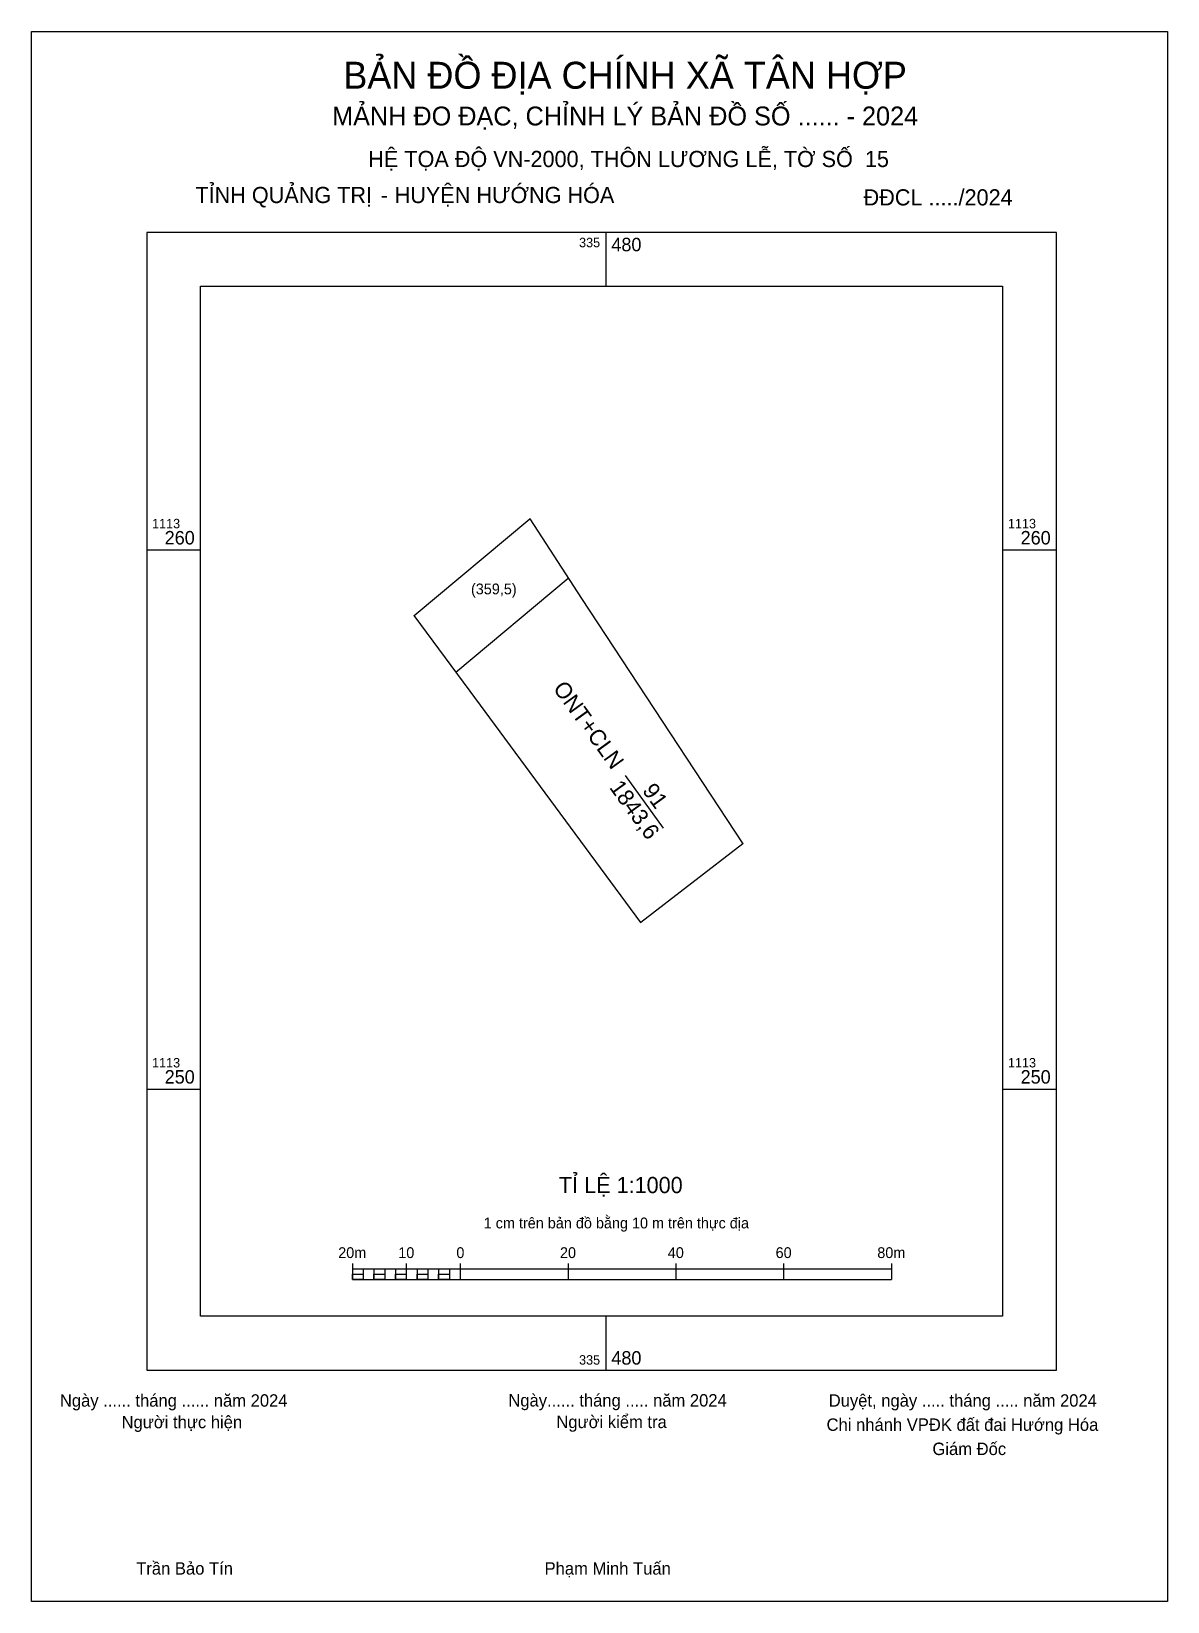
# Model space of a CAD drawing. Extents: x 554685 to 554896, y 1840197 to 1840488.
import ezdxf

# ---------------------------------------------------------------- set-up
doc = ezdxf.new("R2010")
doc.units = 0
for name, color, linetype in [('Level 1', 7, 'Continuous'), ('Level 10', 7, 'Continuous'), ('Level 13', 7, 'Continuous'), ('Level 2', 7, 'Continuous'), ('Level 27', 7, 'Continuous'), ('Level 59', 7, 'Continuous'), ('Level 6', 7, 'Continuous'), ('Level 62', 7, 'Continuous'), ('Level 63', 7, 'Continuous')]:
    doc.layers.add(name, color=color, linetype=linetype)

msp = doc.modelspace()

# ---------------------------------------------------------------- linework, layer by layer
at = {"layer": 'Level 1'}
for p, q in [((554684.74, 1840488.11), (554684.74, 1840488.11)), ((554895.5, 1840196.88), (554895.5, 1840196.88))]:
    msp.add_line(p, q, dxfattribs=at)
at = {"layer": 'Level 10'}
msp.add_lwpolyline([(554786.76, 1840382.93), (554816.71, 1840337.43), (554797.79, 1840322.84), (554766.1, 1840365.73), (554755.72, 1840379.79), (554777.18, 1840397.72)], close=True, dxfattribs=at)
at = {"layer": 'Level 2'}
msp.add_lwpolyline([(554684.74, 1840488.11), (554895.5, 1840488.11), (554895.5, 1840196.88), (554684.74, 1840196.88)], close=True, dxfattribs=at)
at = {"layer": 'Level 27'}
for p, q in [((554777.18, 1840397.72), (554777.26, 1840397.78)), ((554755.72, 1840379.79), (554755.65, 1840379.72)), ((554816.71, 1840337.43), (554816.79, 1840337.49)), ((554797.79, 1840322.84), (554797.72, 1840322.77))]:
    msp.add_line(p, q, dxfattribs=at)
at = {"layer": 'Level 59'}
for p, q in [((554763.5, 1840369.25), (554784.3, 1840386.73)), ((554794.91, 1840350.11), (554801.96, 1840340.36))]:
    msp.add_line(p, q, dxfattribs=at)
at = {"layer": 'Level 62'}
msp.add_lwpolyline([(554716.12, 1840440.83), (554864.89, 1840440.83), (554864.89, 1840249.83), (554716.12, 1840249.83)], close=True, dxfattribs=at)
at = {"layer": 'Level 63'}
for p, q in [((554684.74, 1840483.11), (554684.74, 1840488.11)), ((554684.74, 1840488.11), (554689.74, 1840488.11)), ((554684.74, 1840483.11), (554684.74, 1840488.11)), ((554684.74, 1840488.11), (554689.74, 1840488.11)), ((554890.5, 1840488.11), (554895.5, 1840488.11)), ((554890.5, 1840488.11), (554895.5, 1840488.11)), ((554895.5, 1840488.11), (554895.5, 1840483.11)), ((554895.5, 1840488.11), (554895.5, 1840483.11)), ((554684.74, 1840483.11), (554684.74, 1840483.11)), ((554684.74, 1840483.11), (554684.74, 1840483.11)), ((554791.32, 1840450.83), (554791.32, 1840440.83)), ((554706.12, 1840391.95), (554716.12, 1840391.95)), ((554864.89, 1840391.95), (554874.89, 1840391.95)), ((554706.12, 1840291.95), (554716.12, 1840291.95)), ((554864.89, 1840291.95), (554874.89, 1840291.95)), ((554744.28, 1840259.6), (554744.28, 1840256.6)), ((554744.28, 1840258.6), (554844.28, 1840258.6)), ((554746.28, 1840258.6), (554746.28, 1840256.6)), ((554748.28, 1840258.6), (554748.28, 1840256.6)), ((554750.28, 1840258.6), (554750.28, 1840256.6)), ((554752.28, 1840258.6), (554752.28, 1840256.6)), ((554754.28, 1840259.6), (554754.28, 1840256.6)), ((554754.28, 1840258.6), (554754.28, 1840256.6)), ((554756.28, 1840258.6), (554756.28, 1840256.6)), ((554758.28, 1840258.6), (554758.28, 1840256.6)), ((554760.28, 1840258.6), (554760.28, 1840256.6)), ((554762.28, 1840258.6), (554762.28, 1840256.6)), ((554764.28, 1840259.6), (554764.28, 1840256.6)), ((554764.28, 1840258.6), (554764.28, 1840256.6)), ((554784.28, 1840259.6), (554784.28, 1840256.6)), ((554804.28, 1840259.6), (554804.28, 1840256.6)), ((554824.28, 1840259.6), (554824.28, 1840256.6)), ((554844.28, 1840259.6), (554844.28, 1840256.6)), ((554744.28, 1840256.6), (554844.28, 1840256.6)), ((554791.32, 1840249.83), (554791.32, 1840239.83)), ((554684.74, 1840196.88), (554684.74, 1840201.88)), ((554684.74, 1840196.88), (554684.74, 1840201.88)), ((554895.5, 1840201.88), (554895.5, 1840196.88)), ((554895.5, 1840201.88), (554895.5, 1840196.88)), ((554689.74, 1840196.88), (554684.74, 1840196.88)), ((554689.74, 1840196.88), (554684.74, 1840196.88)), ((554895.5, 1840196.88), (554890.5, 1840196.88)), ((554895.5, 1840196.88), (554890.5, 1840196.88))]:
    msp.add_line(p, q, dxfattribs=at)
for points in [[(554706.12, 1840450.83), (554706.12, 1840239.83), (554874.89, 1840239.83), (554874.89, 1840450.83)], [(554744.28, 1840257.6), (554746.28, 1840257.6), (554746.28, 1840256.6), (554744.28, 1840256.6)], [(554744.28, 1840257.6), (554746.28, 1840257.6), (554746.28, 1840256.6), (554744.28, 1840256.6)], [(554748.28, 1840257.6), (554750.28, 1840257.6), (554750.28, 1840256.6), (554748.28, 1840256.6)], [(554752.28, 1840257.6), (554754.28, 1840257.6), (554754.28, 1840256.6), (554752.28, 1840256.6)], [(554756.28, 1840257.6), (554758.28, 1840257.6), (554758.28, 1840256.6), (554756.28, 1840256.6)], [(554760.28, 1840257.6), (554762.28, 1840257.6), (554762.28, 1840256.6), (554760.28, 1840256.6)]]:
    msp.add_lwpolyline(points, close=True, dxfattribs=at)

# ---------------------------------------------------------------- texts
at = {"layer": 'Level 13'}
for s, p in [('ONT+CLN', (554781.39, 1840366.24)), ('1843,6', (554791.84, 1840347.87)), ('91', (554797.95, 1840347.28))]:
    msp.add_text(s, height=3, rotation=305.8793, dxfattribs=at).set_placement(p)
at = {"layer": 'Level 59'}
msp.add_text('(359,5)', height=2, dxfattribs=at).set_placement((554766.28, 1840383.7))
at = {"layer": 'Level 6'}
for s, p in [('HỆ TỌA ÐỘ VN-2000, THÔN LƯƠNG LỄ, TỜ SỐ  15', (554747.23, 1840462.95)), ('TỈ LỆ 1:1000', (554782.58, 1840272.64))]:
    msp.add_text(s, height=3, dxfattribs=at).set_placement(p)
at = {"layer": 'Level 63'}
for s, height, p in [('BẢN ĐỒ ĐỊA CHÍNH XÃ TÂN HỢP', 5, (554742.59, 1840477.48)), ('MẢNH ĐO ĐẠC, CHỈNH LÝ BẢN ĐỒ SỐ ...... - 2024', 3.5, (554740.52, 1840470.67)), ('TỈNH QUẢNG TRỊ', 3, (554715.16, 1840456.27)), (' HUYỆN HƯỚNG HÓA', 3, (554751.01, 1840456.27)), ('ĐĐCL ...../2024', 3, (554839.11, 1840455.83)), ('-', 3, (554749.53, 1840456.27)), ('335', 1.75, (554786.33, 1840448.08)), ('480', 2.5, (554792.32, 1840447.33)), ('1113', 1.75, (554707.12, 1840395.95)), ('1113', 1.75, (554865.89, 1840395.95)), ('260', 2.5, (554709.46, 1840392.95)), ('260', 2.5, (554868.24, 1840392.95)), ('1113', 1.75, (554707.12, 1840295.95)), ('1113', 1.75, (554865.89, 1840295.95)), ('250', 2.5, (554709.46, 1840292.95)), ('250', 2.5, (554868.24, 1840292.95)), ('1 cm trên bản đồ bằng 10 m trên thực địa', 2, (554768.64, 1840266.1)), ('20m', 2, (554741.65, 1840260.6)), ('10', 2, (554752.79, 1840260.6)), ('0', 2, (554763.57, 1840260.6)), ('20', 2, (554782.79, 1840260.6)), ('40', 2, (554802.79, 1840260.6)), ('60', 2, (554822.79, 1840260.6)), ('80m', 2, (554841.65, 1840260.6)), ('480', 2.5, (554792.32, 1840240.83)), ('335', 1.75, (554786.33, 1840240.83)), ('Ngày ...... tháng ...... năm 2024', 2.3, (554690.02, 1840233.03)), ('Ngày...... tháng ..... năm 2024', 2.3, (554773.21, 1840233.06)), ('Duyệt, ngày ..... tháng ..... năm 2024', 2.3, (554832.64, 1840233.03)), ('Người kiểm tra', 2.3, (554782.12, 1840229.06)), ('Người thực hiện', 2.3, (554701.46, 1840229.03)), ('Chi nhánh VPĐK đất đai Hướng Hóa', 2.3, (554832.24, 1840228.55)), ('Giám Đốc', 2.3, (554851.88, 1840224.06)), ('Trần Bảo Tín', 2.3, (554704.18, 1840201.88)), ('Phạm Minh Tuấn', 2.3, (554779.93, 1840201.88))]:
    msp.add_text(s, height=height, dxfattribs=at).set_placement(p)

doc.saveas('drawing.dxf')
